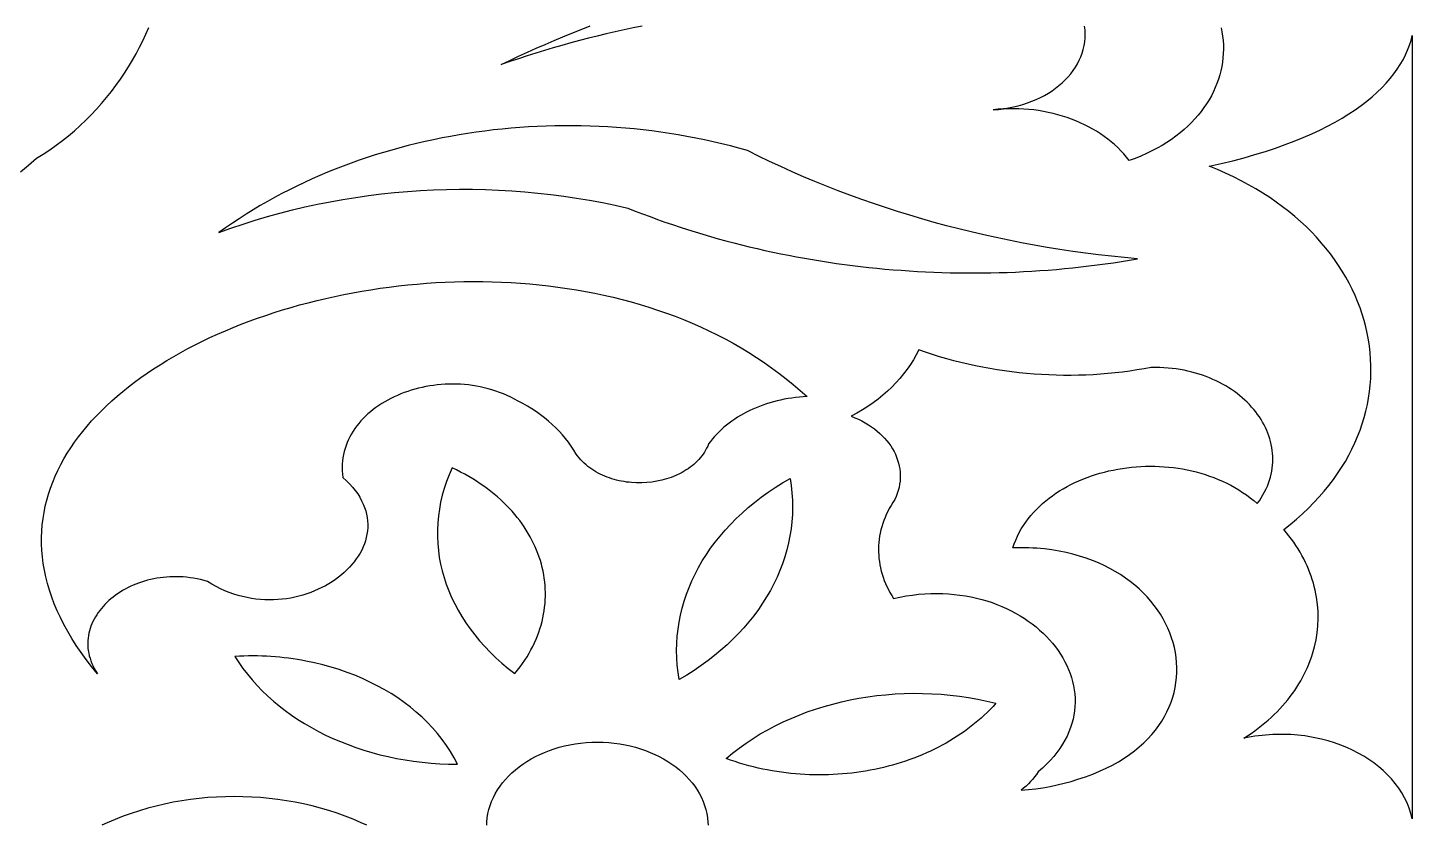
# Model space of a CAD drawing. Extents: x -1145 to -490, y -328 to 327.
# Drawn here: x -1092.2 to -1020, y -0.6 to 41 of the extents above; entities that cross this region are included whole.
import ezdxf

# ---------------------------------------------------------------- set-up
doc = ezdxf.new("R2010")
doc.units = 0
doc.layers.add('LAYER_1', color=18, linetype='CONTINUOUS')

msp = doc.modelspace()

# ---------------------------------------------------------------- linework, layer by layer
at = {"layer": 'LAYER_1'}
for points in [[(-1092.524, 33.494), (-1092.115, 33.851), (-1091.697, 34.205), (-1091.348, 34.421), (-1091.007, 34.647), (-1090.674, 34.883), (-1090.348, 35.128), (-1090.031, 35.382), (-1089.722, 35.645), (-1089.421, 35.915), (-1089.128, 36.194), (-1088.844, 36.479), (-1088.569, 36.772), (-1088.302, 37.071), (-1088.045, 37.376), (-1087.797, 37.687), (-1087.558, 38.003), (-1087.328, 38.324), (-1087.108, 38.65), (-1086.898, 38.98), (-1086.698, 39.314), (-1086.507, 39.651), (-1086.327, 39.99), (-1086.157, 40.333), (-1085.998, 40.677), (-1085.849, 41.024)], [(-1060.137, 41.096), (-1060.607, 41), (-1061.075, 40.9), (-1061.542, 40.796), (-1062.007, 40.688), (-1062.471, 40.576), (-1062.934, 40.461), (-1063.396, 40.341), (-1063.856, 40.218), (-1064.315, 40.091), (-1064.772, 39.96), (-1065.228, 39.825), (-1065.682, 39.686), (-1066.135, 39.544), (-1066.586, 39.398), (-1067.035, 39.247), (-1067.482, 39.093), (-1067.029, 39.309), (-1066.573, 39.522), (-1066.115, 39.732), (-1065.655, 39.938), (-1065.192, 40.141), (-1064.728, 40.341), (-1064.261, 40.537), (-1063.792, 40.73), (-1063.321, 40.919), (-1062.848, 41.105)], [(-1029.959, 41.014), (-1029.916, 40.791), (-1029.883, 40.567), (-1029.859, 40.343), (-1029.846, 40.118), (-1029.843, 39.892), (-1029.85, 39.667), (-1029.867, 39.442), (-1029.894, 39.218), (-1029.931, 38.994), (-1029.978, 38.771), (-1030.035, 38.549), (-1030.102, 38.329), (-1030.179, 38.111), (-1030.266, 37.894), (-1030.364, 37.68), (-1030.471, 37.468), (-1030.589, 37.258), (-1030.716, 37.052), (-1030.854, 36.848), (-1031.002, 36.648), (-1031.16, 36.451), (-1031.328, 36.258), (-1031.506, 36.069), (-1031.695, 35.885), (-1031.893, 35.704), (-1032.102, 35.529), (-1032.321, 35.359), (-1032.55, 35.193), (-1032.79, 35.033), (-1033.039, 34.879), (-1033.299, 34.731), (-1033.569, 34.589), (-1033.85, 34.453), (-1034.14, 34.324), (-1034.441, 34.201), (-1034.752, 34.086), (-1034.889, 34.263), (-1035.034, 34.434), (-1035.187, 34.601), (-1035.347, 34.762), (-1035.514, 34.918), (-1035.689, 35.068), (-1035.87, 35.212), (-1036.057, 35.351), (-1036.251, 35.484), (-1036.45, 35.612), (-1036.655, 35.733), (-1036.866, 35.848), (-1037.082, 35.957), (-1037.303, 36.06), (-1037.528, 36.157), (-1037.758, 36.247), (-1037.993, 36.33), (-1038.231, 36.407), (-1038.473, 36.477), (-1038.718, 36.541), (-1038.967, 36.597), (-1039.218, 36.647), (-1039.472, 36.689), (-1039.729, 36.725), (-1039.988, 36.753), (-1040.249, 36.773), (-1040.512, 36.787), (-1040.776, 36.792), (-1041.041, 36.79), (-1041.307, 36.781), (-1041.574, 36.763), (-1041.842, 36.738), (-1041.57, 36.758), (-1041.303, 36.789), (-1041.042, 36.83), (-1040.785, 36.881), (-1040.534, 36.941), (-1040.29, 37.011), (-1040.052, 37.089), (-1039.82, 37.176), (-1039.595, 37.271), (-1039.378, 37.374), (-1039.168, 37.485), (-1038.966, 37.604), (-1038.772, 37.729), (-1038.587, 37.862), (-1038.411, 38.001), (-1038.244, 38.146), (-1038.086, 38.297), (-1037.938, 38.454), (-1037.801, 38.617), (-1037.674, 38.785), (-1037.557, 38.957), (-1037.451, 39.134), (-1037.357, 39.316), (-1037.275, 39.501), (-1037.204, 39.69), (-1037.146, 39.883), (-1037.101, 40.079), (-1037.068, 40.277), (-1037.049, 40.478), (-1037.043, 40.682), (-1037.051, 40.887), (-1037.074, 41.094)], [(-1068.237, -0.555), (-1068.231, -0.391), (-1068.209, -0.168), (-1068.173, 0.052), (-1068.122, 0.268), (-1068.057, 0.481), (-1067.98, 0.689), (-1067.889, 0.894), (-1067.786, 1.093), (-1067.67, 1.288), (-1067.542, 1.477), (-1067.404, 1.661), (-1067.253, 1.84), (-1067.092, 2.012), (-1066.921, 2.178), (-1066.74, 2.337), (-1066.549, 2.49), (-1066.348, 2.636), (-1066.139, 2.774), (-1065.921, 2.904), (-1065.694, 3.027), (-1065.46, 3.141), (-1065.219, 3.247), (-1064.97, 3.344), (-1064.714, 3.432), (-1064.452, 3.511), (-1064.184, 3.58), (-1063.91, 3.639), (-1063.631, 3.688), (-1063.346, 3.727), (-1063.057, 3.755), (-1062.764, 3.772), (-1062.467, 3.777), (-1062.17, 3.772), (-1061.877, 3.755), (-1061.588, 3.727), (-1061.304, 3.688), (-1061.025, 3.639), (-1060.751, 3.58), (-1060.483, 3.511), (-1060.221, 3.432), (-1059.965, 3.344), (-1059.716, 3.247), (-1059.474, 3.141), (-1059.24, 3.027), (-1059.014, 2.904), (-1058.796, 2.774), (-1058.586, 2.636), (-1058.386, 2.49), (-1058.195, 2.337), (-1058.013, 2.178), (-1057.842, 2.012), (-1057.681, 1.84), (-1057.531, 1.661), (-1057.392, 1.477), (-1057.265, 1.288), (-1057.149, 1.093), (-1057.046, 0.894), (-1056.955, 0.689), (-1056.877, 0.481), (-1056.813, 0.268), (-1056.762, 0.052), (-1056.725, -0.168), (-1056.703, -0.391), (-1056.698, -0.555)], [(-1074.484, -0.555), (-1074.781, -0.418), (-1075.193, -0.242), (-1075.611, -0.079), (-1076.034, 0.072), (-1076.463, 0.212), (-1076.896, 0.339), (-1077.334, 0.454), (-1077.776, 0.556), (-1078.221, 0.647), (-1078.669, 0.726), (-1079.12, 0.792), (-1079.573, 0.846), (-1080.028, 0.888), (-1080.484, 0.918), (-1080.941, 0.936), (-1081.398, 0.942), (-1081.855, 0.936), (-1082.312, 0.917), (-1082.768, 0.887), (-1083.222, 0.844), (-1083.675, 0.789), (-1084.126, 0.722), (-1084.574, 0.643), (-1085.019, 0.551), (-1085.46, 0.448), (-1085.898, 0.332), (-1086.331, 0.205), (-1086.76, 0.065), (-1087.183, -0.087), (-1087.6, -0.251), (-1088.012, -0.427), (-1088.288, -0.555)]]:
    msp.add_lwpolyline(points, dxfattribs=at)
for points in [[(-1030.578, 33.791), (-1029.952, 33.934), (-1029.346, 34.083), (-1028.762, 34.238), (-1028.199, 34.399), (-1027.655, 34.566), (-1027.132, 34.739), (-1026.63, 34.917), (-1026.147, 35.1), (-1025.683, 35.289), (-1025.24, 35.482), (-1024.815, 35.68), (-1024.41, 35.883), (-1024.023, 36.09), (-1023.655, 36.301), (-1023.306, 36.516), (-1022.975, 36.735), (-1022.661, 36.957), (-1022.366, 37.184), (-1022.089, 37.413), (-1021.829, 37.645), (-1021.586, 37.88), (-1021.36, 38.118), (-1021.151, 38.359), (-1020.959, 38.602), (-1020.783, 38.847), (-1020.624, 39.094), (-1020.481, 39.343), (-1020.353, 39.593), (-1020.241, 39.845), (-1020.145, 40.098), (-1020.064, 40.352), (-1019.998, 40.607), (-1019.998, -0.219), (-1020.071, 0.067), (-1020.162, 0.346), (-1020.273, 0.618), (-1020.401, 0.882), (-1020.546, 1.139), (-1020.708, 1.388), (-1020.886, 1.628), (-1021.08, 1.86), (-1021.288, 2.082), (-1021.511, 2.296), (-1021.747, 2.499), (-1021.996, 2.693), (-1022.257, 2.876), (-1022.531, 3.049), (-1022.815, 3.211), (-1023.111, 3.362), (-1023.416, 3.501), (-1023.73, 3.628), (-1024.054, 3.743), (-1024.385, 3.845), (-1024.725, 3.934), (-1024.897, 3.974), (-1025.071, 4.011), (-1025.246, 4.044), (-1025.423, 4.074), (-1025.602, 4.1), (-1025.782, 4.123), (-1025.963, 4.142), (-1026.145, 4.157), (-1026.329, 4.169), (-1026.514, 4.178), (-1026.699, 4.182), (-1026.886, 4.183), (-1027.073, 4.18), (-1027.261, 4.174), (-1027.45, 4.163), (-1027.64, 4.149), (-1027.829, 4.13), (-1028.02, 4.108), (-1028.211, 4.082), (-1028.402, 4.051), (-1028.593, 4.017), (-1028.785, 3.978), (-1028.588, 4.104), (-1028.397, 4.234), (-1028.21, 4.366), (-1028.028, 4.501), (-1027.851, 4.638), (-1027.68, 4.779), (-1027.513, 4.922), (-1027.351, 5.067), (-1027.195, 5.215), (-1027.043, 5.365), (-1026.897, 5.518), (-1026.756, 5.672), (-1026.619, 5.829), (-1026.488, 5.988), (-1026.362, 6.149), (-1026.242, 6.312), (-1026.126, 6.476), (-1026.015, 6.643), (-1025.91, 6.811), (-1025.81, 6.98), (-1025.715, 7.151), (-1025.625, 7.324), (-1025.541, 7.498), (-1025.461, 7.673), (-1025.387, 7.849), (-1025.318, 8.027), (-1025.255, 8.206), (-1025.197, 8.385), (-1025.096, 8.747), (-1025.016, 9.112), (-1024.958, 9.479), (-1024.921, 9.848), (-1024.906, 10.218), (-1024.912, 10.589), (-1024.94, 10.96), (-1024.989, 11.33), (-1025.022, 11.514), (-1025.061, 11.699), (-1025.105, 11.882), (-1025.154, 12.066), (-1025.209, 12.248), (-1025.269, 12.43), (-1025.335, 12.611), (-1025.407, 12.791), (-1025.484, 12.97), (-1025.566, 13.149), (-1025.654, 13.326), (-1025.748, 13.502), (-1025.847, 13.677), (-1025.952, 13.85), (-1026.063, 14.022), (-1026.179, 14.193), (-1026.301, 14.362), (-1026.428, 14.529), (-1026.561, 14.695), (-1026.7, 14.859), (-1026.357, 15.129), (-1026.028, 15.404), (-1025.713, 15.684), (-1025.411, 15.97), (-1025.123, 16.26), (-1024.849, 16.555), (-1024.589, 16.854), (-1024.342, 17.157), (-1024.108, 17.464), (-1023.888, 17.775), (-1023.682, 18.089), (-1023.488, 18.407), (-1023.308, 18.727), (-1023.142, 19.051), (-1022.988, 19.376), (-1022.848, 19.705), (-1022.72, 20.035), (-1022.606, 20.367), (-1022.505, 20.701), (-1022.416, 21.036), (-1022.341, 21.373), (-1022.278, 21.71), (-1022.228, 22.048), (-1022.191, 22.387), (-1022.167, 22.726), (-1022.155, 23.065), (-1022.156, 23.404), (-1022.169, 23.743), (-1022.195, 24.081), (-1022.234, 24.418), (-1022.284, 24.754), (-1022.347, 25.089), (-1022.423, 25.422), (-1022.51, 25.754), (-1022.61, 26.084), (-1022.722, 26.411), (-1022.846, 26.736), (-1022.982, 27.059), (-1023.13, 27.379), (-1023.29, 27.695), (-1023.462, 28.009), (-1023.645, 28.318), (-1023.841, 28.625), (-1024.048, 28.927), (-1024.267, 29.225), (-1024.497, 29.518), (-1024.739, 29.807), (-1024.993, 30.091), (-1025.258, 30.37), (-1025.534, 30.644), (-1025.822, 30.912), (-1026.122, 31.174), (-1026.432, 31.431), (-1026.754, 31.681), (-1027.087, 31.924), (-1027.431, 32.162), (-1027.786, 32.392), (-1028.152, 32.615), (-1028.529, 32.831), (-1028.917, 33.039), (-1029.316, 33.239), (-1029.726, 33.431), (-1030.147, 33.616)], [(-1082.188, 30.331), (-1081.563, 30.558), (-1080.934, 30.773), (-1080.299, 30.976), (-1079.658, 31.167), (-1079.014, 31.346), (-1078.365, 31.513), (-1077.711, 31.669), (-1077.054, 31.812), (-1076.394, 31.943), (-1075.73, 32.063), (-1075.063, 32.17), (-1074.393, 32.265), (-1073.721, 32.348), (-1073.047, 32.419), (-1072.371, 32.478), (-1071.694, 32.525), (-1071.015, 32.559), (-1070.336, 32.582), (-1069.655, 32.592), (-1068.974, 32.59), (-1068.294, 32.576), (-1067.613, 32.549), (-1066.933, 32.511), (-1066.253, 32.46), (-1065.575, 32.397), (-1064.898, 32.321), (-1064.222, 32.233), (-1063.548, 32.133), (-1062.877, 32.021), (-1062.208, 31.896), (-1061.542, 31.759), (-1060.879, 31.609), (-1060.495, 31.458), (-1060.11, 31.31), (-1059.723, 31.165), (-1059.335, 31.024), (-1058.944, 30.886), (-1058.552, 30.752), (-1058.159, 30.621), (-1057.763, 30.494), (-1057.367, 30.37), (-1056.968, 30.249), (-1056.569, 30.132), (-1056.168, 30.018), (-1055.765, 29.908), (-1055.361, 29.802), (-1054.956, 29.698), (-1054.55, 29.599), (-1054.142, 29.502), (-1053.733, 29.41), (-1053.323, 29.32), (-1052.912, 29.234), (-1052.5, 29.152), (-1052.086, 29.073), (-1051.672, 28.998), (-1051.257, 28.926), (-1050.841, 28.858), (-1050.424, 28.793), (-1050.006, 28.731), (-1049.587, 28.674), (-1049.168, 28.619), (-1048.748, 28.569), (-1048.327, 28.521), (-1047.906, 28.478), (-1047.484, 28.437), (-1047.061, 28.401), (-1046.638, 28.368), (-1046.214, 28.338), (-1045.79, 28.312), (-1045.366, 28.29), (-1044.941, 28.271), (-1044.515, 28.256), (-1044.09, 28.244), (-1043.664, 28.236), (-1043.238, 28.231), (-1042.812, 28.23), (-1042.386, 28.233), (-1041.959, 28.239), (-1041.533, 28.249), (-1041.106, 28.262), (-1040.68, 28.279), (-1040.254, 28.299), (-1039.827, 28.324), (-1039.401, 28.351), (-1038.975, 28.383), (-1038.549, 28.418), (-1038.124, 28.456), (-1037.698, 28.499), (-1037.274, 28.544), (-1036.849, 28.594), (-1036.425, 28.647), (-1036.001, 28.704), (-1035.578, 28.764), (-1035.155, 28.828), (-1034.733, 28.896), (-1034.312, 28.968), (-1034.992, 29.03), (-1035.671, 29.101), (-1036.347, 29.179), (-1037.022, 29.264), (-1037.694, 29.357), (-1038.364, 29.458), (-1039.032, 29.566), (-1039.697, 29.681), (-1040.36, 29.804), (-1041.02, 29.934), (-1041.677, 30.072), (-1042.331, 30.217), (-1042.982, 30.369), (-1043.63, 30.528), (-1044.275, 30.695), (-1044.917, 30.869), (-1045.555, 31.05), (-1046.19, 31.238), (-1046.821, 31.433), (-1047.448, 31.635), (-1048.071, 31.845), (-1048.691, 32.061), (-1049.306, 32.285), (-1049.917, 32.515), (-1050.524, 32.752), (-1051.127, 32.997), (-1051.725, 33.248), (-1052.318, 33.506), (-1052.907, 33.771), (-1053.491, 34.042), (-1054.07, 34.321), (-1054.644, 34.606), (-1055.09, 34.731), (-1055.538, 34.849), (-1055.987, 34.962), (-1056.438, 35.068), (-1056.89, 35.167), (-1057.343, 35.26), (-1057.798, 35.347), (-1058.253, 35.428), (-1058.71, 35.502), (-1059.167, 35.57), (-1059.625, 35.631), (-1060.084, 35.687), (-1060.543, 35.736), (-1061.003, 35.778), (-1061.463, 35.815), (-1061.923, 35.845), (-1062.383, 35.87), (-1062.843, 35.888), (-1063.304, 35.9), (-1063.764, 35.905), (-1064.223, 35.905), (-1064.682, 35.898), (-1065.141, 35.886), (-1065.599, 35.867), (-1066.056, 35.842), (-1066.513, 35.812), (-1066.968, 35.775), (-1067.423, 35.732), (-1067.876, 35.683), (-1068.328, 35.629), (-1068.779, 35.568), (-1069.228, 35.501), (-1069.675, 35.429), (-1070.121, 35.35), (-1070.565, 35.266), (-1071.008, 35.176), (-1071.448, 35.08), (-1071.886, 34.978), (-1072.322, 34.87), (-1072.755, 34.757), (-1073.186, 34.637), (-1073.615, 34.512), (-1074.041, 34.381), (-1074.464, 34.245), (-1074.884, 34.102), (-1075.301, 33.954), (-1075.716, 33.8), (-1076.127, 33.641), (-1076.535, 33.476), (-1076.939, 33.305), (-1077.34, 33.129), (-1077.737, 32.947), (-1078.131, 32.759), (-1078.521, 32.566), (-1078.907, 32.367), (-1079.289, 32.163), (-1079.667, 31.953), (-1080.04, 31.738), (-1080.41, 31.517), (-1080.775, 31.291), (-1081.135, 31.059), (-1081.491, 30.822), (-1081.841, 30.579)], [(-1088.524, 7.343), (-1088.825, 7.714), (-1089.109, 8.084), (-1089.375, 8.453), (-1089.624, 8.819), (-1089.856, 9.185), (-1090.071, 9.549), (-1090.27, 9.911), (-1090.453, 10.271), (-1090.619, 10.63), (-1090.769, 10.987), (-1090.903, 11.342), (-1091.022, 11.695), (-1091.126, 12.046), (-1091.214, 12.395), (-1091.288, 12.742), (-1091.346, 13.086), (-1091.39, 13.429), (-1091.42, 13.768), (-1091.435, 14.106), (-1091.436, 14.441), (-1091.424, 14.773), (-1091.398, 15.103), (-1091.358, 15.43), (-1091.305, 15.754), (-1091.24, 16.076), (-1091.161, 16.394), (-1091.07, 16.71), (-1090.966, 17.023), (-1090.85, 17.332), (-1090.722, 17.639), (-1090.582, 17.942), (-1090.431, 18.242), (-1090.268, 18.539), (-1090.094, 18.832), (-1089.909, 19.121), (-1089.713, 19.408), (-1089.506, 19.69), (-1089.289, 19.969), (-1089.061, 20.244), (-1088.823, 20.516), (-1088.576, 20.783), (-1088.319, 21.047), (-1088.052, 21.306), (-1087.776, 21.562), (-1087.491, 21.813), (-1087.197, 22.06), (-1086.895, 22.303), (-1086.584, 22.542), (-1086.264, 22.776), (-1085.937, 23.005), (-1085.601, 23.231), (-1085.258, 23.451), (-1084.907, 23.667), (-1084.549, 23.878), (-1084.184, 24.085), (-1083.812, 24.286), (-1083.433, 24.483), (-1083.048, 24.675), (-1082.656, 24.861), (-1082.258, 25.043), (-1081.854, 25.219), (-1081.445, 25.39), (-1081.03, 25.556), (-1080.609, 25.716), (-1080.184, 25.871), (-1079.753, 26.02), (-1079.318, 26.164), (-1078.878, 26.302), (-1078.433, 26.435), (-1077.985, 26.562), (-1077.532, 26.682), (-1077.076, 26.797), (-1076.616, 26.906), (-1076.153, 27.009), (-1075.686, 27.106), (-1075.217, 27.197), (-1074.744, 27.281), (-1074.27, 27.359), (-1073.792, 27.431), (-1073.313, 27.497), (-1072.831, 27.555), (-1072.348, 27.608), (-1071.863, 27.653), (-1071.376, 27.692), (-1070.889, 27.725), (-1070.4, 27.75), (-1069.91, 27.768), (-1069.42, 27.78), (-1068.93, 27.785), (-1068.439, 27.782), (-1067.948, 27.772), (-1067.457, 27.755), (-1066.966, 27.731), (-1066.477, 27.7), (-1065.987, 27.661), (-1065.499, 27.614), (-1065.012, 27.56), (-1064.526, 27.499), (-1064.042, 27.429), (-1063.559, 27.352), (-1063.079, 27.267), (-1062.6, 27.175), (-1062.124, 27.074), (-1061.65, 26.965), (-1061.179, 26.849), (-1060.711, 26.724), (-1060.246, 26.591), (-1059.784, 26.449), (-1059.326, 26.3), (-1058.871, 26.141), (-1058.42, 25.975), (-1057.974, 25.8), (-1057.531, 25.616), (-1057.093, 25.424), (-1056.66, 25.223), (-1056.231, 25.013), (-1055.808, 24.794), (-1055.39, 24.567), (-1054.977, 24.33), (-1054.57, 24.084), (-1054.169, 23.829), (-1053.774, 23.565), (-1053.385, 23.292), (-1053.003, 23.01), (-1052.627, 22.718), (-1052.258, 22.416), (-1051.896, 22.105), (-1051.541, 21.785), (-1051.742, 21.774), (-1051.942, 21.758), (-1052.141, 21.737), (-1052.337, 21.712), (-1052.533, 21.682), (-1052.726, 21.647), (-1052.917, 21.607), (-1053.106, 21.564), (-1053.293, 21.515), (-1053.477, 21.463), (-1053.659, 21.406), (-1053.838, 21.345), (-1054.014, 21.279), (-1054.188, 21.21), (-1054.358, 21.136), (-1054.526, 21.059), (-1054.69, 20.977), (-1054.851, 20.892), (-1055.008, 20.802), (-1055.161, 20.709), (-1055.311, 20.613), (-1055.457, 20.512), (-1055.599, 20.408), (-1055.736, 20.301), (-1055.87, 20.19), (-1055.998, 20.075), (-1056.123, 19.957), (-1056.243, 19.836), (-1056.358, 19.712), (-1056.468, 19.585), (-1056.573, 19.454), (-1056.673, 19.321), (-1056.72, 19.208), (-1056.773, 19.099), (-1056.83, 18.992), (-1056.892, 18.889), (-1056.959, 18.789), (-1057.029, 18.692), (-1057.104, 18.598), (-1057.182, 18.508), (-1057.265, 18.42), (-1057.351, 18.336), (-1057.44, 18.255), (-1057.533, 18.177), (-1057.63, 18.102), (-1057.729, 18.03), (-1057.832, 17.962), (-1057.937, 17.897), (-1058.045, 17.835), (-1058.155, 17.777), (-1058.383, 17.669), (-1058.62, 17.575), (-1058.864, 17.495), (-1059.114, 17.427), (-1059.37, 17.373), (-1059.629, 17.333), (-1059.892, 17.306), (-1060.156, 17.293), (-1060.421, 17.293), (-1060.686, 17.308), (-1060.817, 17.32), (-1060.949, 17.336), (-1061.079, 17.355), (-1061.209, 17.378), (-1061.338, 17.405), (-1061.465, 17.435), (-1061.592, 17.468), (-1061.717, 17.506), (-1061.84, 17.546), (-1061.962, 17.591), (-1062.082, 17.638), (-1062.2, 17.69), (-1062.316, 17.745), (-1062.43, 17.804), (-1062.542, 17.866), (-1062.651, 17.932), (-1062.757, 18.002), (-1062.86, 18.075), (-1062.961, 18.152), (-1063.059, 18.233), (-1063.153, 18.317), (-1063.244, 18.406), (-1063.331, 18.497), (-1063.415, 18.593), (-1063.495, 18.692), (-1063.572, 18.795), (-1063.696, 19.004), (-1063.83, 19.208), (-1063.974, 19.408), (-1064.126, 19.604), (-1064.287, 19.795), (-1064.457, 19.981), (-1064.636, 20.163), (-1064.823, 20.34), (-1065.017, 20.511), (-1065.22, 20.677), (-1065.431, 20.838), (-1065.649, 20.993), (-1065.875, 21.142), (-1066.108, 21.286), (-1066.347, 21.423), (-1066.594, 21.553), (-1066.784, 21.658), (-1066.976, 21.755), (-1067.17, 21.846), (-1067.366, 21.93), (-1067.563, 22.007), (-1067.762, 22.078), (-1067.963, 22.142), (-1068.164, 22.2), (-1068.367, 22.251), (-1068.57, 22.296), (-1068.775, 22.335), (-1068.979, 22.367), (-1069.184, 22.394), (-1069.389, 22.414), (-1069.594, 22.429), (-1069.798, 22.438), (-1070.002, 22.441), (-1070.205, 22.439), (-1070.408, 22.43), (-1070.61, 22.417), (-1070.81, 22.398), (-1071.009, 22.373), (-1071.206, 22.344), (-1071.402, 22.309), (-1071.596, 22.269), (-1071.788, 22.224), (-1071.977, 22.174), (-1072.164, 22.119), (-1072.348, 22.06), (-1072.53, 21.995), (-1072.708, 21.926), (-1072.884, 21.853), (-1073.056, 21.775), (-1073.224, 21.693), (-1073.389, 21.606), (-1073.549, 21.515), (-1073.706, 21.42), (-1073.858, 21.321), (-1074.006, 21.218), (-1074.15, 21.111), (-1074.288, 21), (-1074.422, 20.885), (-1074.55, 20.767), (-1074.673, 20.645), (-1074.79, 20.519), (-1074.902, 20.39), (-1075.008, 20.258), (-1075.107, 20.122), (-1075.201, 19.984), (-1075.288, 19.842), (-1075.368, 19.697), (-1075.441, 19.549), (-1075.508, 19.398), (-1075.567, 19.244), (-1075.619, 19.088), (-1075.664, 18.929), (-1075.7, 18.767), (-1075.729, 18.603), (-1075.75, 18.437), (-1075.762, 18.268), (-1075.766, 18.097), (-1075.762, 17.923), (-1075.748, 17.748), (-1075.726, 17.571), (-1075.543, 17.402), (-1075.375, 17.232), (-1075.222, 17.06), (-1075.084, 16.887), (-1074.959, 16.713), (-1074.849, 16.538), (-1074.752, 16.362), (-1074.669, 16.186), (-1074.599, 16.009), (-1074.541, 15.833), (-1074.496, 15.656), (-1074.464, 15.481), (-1074.443, 15.305), (-1074.434, 15.131), (-1074.437, 14.957), (-1074.45, 14.785), (-1074.475, 14.614), (-1074.51, 14.445), (-1074.556, 14.278), (-1074.611, 14.113), (-1074.676, 13.95), (-1074.751, 13.79), (-1074.835, 13.632), (-1074.928, 13.478), (-1075.03, 13.326), (-1075.139, 13.178), (-1075.258, 13.034), (-1075.383, 12.893), (-1075.517, 12.757), (-1075.657, 12.624), (-1075.805, 12.496), (-1075.96, 12.373), (-1076.12, 12.254), (-1076.287, 12.141), (-1076.46, 12.033), (-1076.639, 11.93), (-1076.822, 11.834), (-1077.011, 11.743), (-1077.205, 11.658), (-1077.403, 11.579), (-1077.605, 11.507), (-1077.812, 11.442), (-1078.021, 11.384), (-1078.235, 11.333), (-1078.451, 11.29), (-1078.67, 11.254), (-1078.892, 11.226), (-1079.116, 11.206), (-1079.342, 11.194), (-1079.57, 11.191), (-1079.799, 11.196), (-1080.03, 11.211), (-1080.261, 11.234), (-1080.493, 11.267), (-1080.725, 11.31), (-1080.957, 11.362), (-1081.189, 11.424), (-1081.421, 11.496), (-1081.652, 11.579), (-1081.881, 11.672), (-1082.11, 11.776), (-1082.336, 11.892), (-1082.561, 12.018), (-1082.784, 12.156), (-1082.967, 12.207), (-1083.149, 12.251), (-1083.331, 12.29), (-1083.512, 12.322), (-1083.693, 12.349), (-1083.872, 12.37), (-1084.051, 12.386), (-1084.228, 12.395), (-1084.404, 12.4), (-1084.579, 12.399), (-1084.752, 12.393), (-1084.924, 12.382), (-1085.093, 12.366), (-1085.261, 12.345), (-1085.427, 12.319), (-1085.591, 12.289), (-1085.753, 12.253), (-1085.912, 12.214), (-1086.068, 12.17), (-1086.222, 12.122), (-1086.374, 12.069), (-1086.522, 12.013), (-1086.667, 11.953), (-1086.81, 11.888), (-1086.949, 11.82), (-1087.084, 11.749), (-1087.217, 11.674), (-1087.345, 11.595), (-1087.47, 11.513), (-1087.591, 11.428), (-1087.708, 11.339), (-1087.821, 11.248), (-1087.929, 11.154), (-1088.034, 11.056), (-1088.133, 10.957), (-1088.229, 10.854), (-1088.319, 10.749), (-1088.405, 10.642), (-1088.485, 10.532), (-1088.561, 10.42), (-1088.631, 10.306), (-1088.696, 10.19), (-1088.756, 10.072), (-1088.81, 9.953), (-1088.858, 9.831), (-1088.9, 9.708), (-1088.937, 9.584), (-1088.967, 9.458), (-1088.991, 9.331), (-1089.009, 9.203), (-1089.02, 9.074), (-1089.025, 8.943), (-1089.023, 8.812), (-1089.014, 8.68), (-1088.999, 8.548), (-1088.976, 8.415), (-1088.946, 8.281), (-1088.909, 8.148), (-1088.864, 8.014), (-1088.811, 7.879), (-1088.751, 7.745), (-1088.684, 7.611), (-1088.608, 7.477)], [(-1049.246, 20.766), (-1049.051, 20.689), (-1048.864, 20.605), (-1048.683, 20.516), (-1048.509, 20.421), (-1048.342, 20.321), (-1048.182, 20.216), (-1048.03, 20.105), (-1047.885, 19.99), (-1047.747, 19.871), (-1047.618, 19.747), (-1047.496, 19.619), (-1047.382, 19.487), (-1047.277, 19.352), (-1047.179, 19.213), (-1047.09, 19.072), (-1047.009, 18.927), (-1046.937, 18.78), (-1046.874, 18.63), (-1046.819, 18.479), (-1046.774, 18.325), (-1046.737, 18.17), (-1046.71, 18.014), (-1046.692, 17.856), (-1046.684, 17.697), (-1046.685, 17.538), (-1046.695, 17.378), (-1046.716, 17.218), (-1046.746, 17.057), (-1046.787, 16.897), (-1046.838, 16.738), (-1046.899, 16.579), (-1046.97, 16.421), (-1047.071, 16.269), (-1047.165, 16.116), (-1047.253, 15.961), (-1047.334, 15.804), (-1047.409, 15.646), (-1047.478, 15.487), (-1047.54, 15.326), (-1047.596, 15.165), (-1047.646, 15.003), (-1047.689, 14.84), (-1047.726, 14.676), (-1047.757, 14.511), (-1047.781, 14.347), (-1047.799, 14.181), (-1047.811, 14.016), (-1047.816, 13.85), (-1047.814, 13.684), (-1047.807, 13.519), (-1047.793, 13.353), (-1047.773, 13.188), (-1047.746, 13.023), (-1047.713, 12.859), (-1047.673, 12.695), (-1047.627, 12.532), (-1047.575, 12.37), (-1047.517, 12.209), (-1047.452, 12.049), (-1047.38, 11.89), (-1047.302, 11.732), (-1047.218, 11.576), (-1047.128, 11.421), (-1047.031, 11.268), (-1046.7, 11.339), (-1046.372, 11.399), (-1046.047, 11.447), (-1045.724, 11.484), (-1045.405, 11.509), (-1045.09, 11.525), (-1044.778, 11.529), (-1044.469, 11.523), (-1044.165, 11.508), (-1043.865, 11.482), (-1043.57, 11.447), (-1043.279, 11.403), (-1042.993, 11.349), (-1042.712, 11.287), (-1042.436, 11.216), (-1042.166, 11.137), (-1041.901, 11.05), (-1041.642, 10.955), (-1041.389, 10.852), (-1041.143, 10.742), (-1040.903, 10.624), (-1040.669, 10.5), (-1040.442, 10.369), (-1040.223, 10.232), (-1040.01, 10.089), (-1039.805, 9.939), (-1039.608, 9.784), (-1039.418, 9.623), (-1039.237, 9.458), (-1039.063, 9.287), (-1038.899, 9.111), (-1038.742, 8.931), (-1038.595, 8.747), (-1038.457, 8.558), (-1038.327, 8.366), (-1038.208, 8.171), (-1038.098, 7.972), (-1037.997, 7.77), (-1037.907, 7.565), (-1037.827, 7.357), (-1037.758, 7.147), (-1037.699, 6.935), (-1037.651, 6.722), (-1037.614, 6.506), (-1037.588, 6.289), (-1037.573, 6.072), (-1037.571, 5.853), (-1037.58, 5.633), (-1037.601, 5.413), (-1037.634, 5.193), (-1037.68, 4.973), (-1037.738, 4.753), (-1037.809, 4.534), (-1037.894, 4.316), (-1037.991, 4.098), (-1038.102, 3.882), (-1038.227, 3.667), (-1038.365, 3.454), (-1038.517, 3.243), (-1038.684, 3.034), (-1038.865, 2.828), (-1039.061, 2.624), (-1039.271, 2.424), (-1039.497, 2.226), (-1039.584, 2.095), (-1039.679, 1.967), (-1039.78, 1.842), (-1039.889, 1.721), (-1040.004, 1.604), (-1040.125, 1.49), (-1040.253, 1.38), (-1040.386, 1.275), (-1040.005, 1.306), (-1039.625, 1.348), (-1039.249, 1.403), (-1038.875, 1.469), (-1038.506, 1.547), (-1038.14, 1.636), (-1037.78, 1.736), (-1037.424, 1.847), (-1037.031, 1.976), (-1036.655, 2.114), (-1036.296, 2.262), (-1035.952, 2.419), (-1035.624, 2.585), (-1035.313, 2.759), (-1035.017, 2.941), (-1034.737, 3.131), (-1034.473, 3.328), (-1034.225, 3.532), (-1033.991, 3.743), (-1033.773, 3.96), (-1033.571, 4.182), (-1033.383, 4.409), (-1033.211, 4.642), (-1033.053, 4.879), (-1032.91, 5.12), (-1032.782, 5.365), (-1032.668, 5.613), (-1032.568, 5.864), (-1032.483, 6.118), (-1032.413, 6.374), (-1032.356, 6.631), (-1032.313, 6.89), (-1032.285, 7.15), (-1032.27, 7.411), (-1032.268, 7.672), (-1032.281, 7.932), (-1032.306, 8.193), (-1032.345, 8.452), (-1032.398, 8.709), (-1032.463, 8.966), (-1032.541, 9.219), (-1032.633, 9.471), (-1032.737, 9.719), (-1032.854, 9.965), (-1032.983, 10.206), (-1033.125, 10.444), (-1033.279, 10.677), (-1033.445, 10.905), (-1033.624, 11.128), (-1033.814, 11.345), (-1034.017, 11.556), (-1034.231, 11.761), (-1034.457, 11.959), (-1034.694, 12.15), (-1034.943, 12.333), (-1035.204, 12.508), (-1035.475, 12.675), (-1035.758, 12.833), (-1036.052, 12.982), (-1036.356, 13.121), (-1036.672, 13.25), (-1036.998, 13.37), (-1037.335, 13.478), (-1037.682, 13.575), (-1038.04, 13.661), (-1038.407, 13.735), (-1038.785, 13.796), (-1039.173, 13.845), (-1039.371, 13.865), (-1039.571, 13.881), (-1039.774, 13.894), (-1039.979, 13.904), (-1040.187, 13.91), (-1040.397, 13.912), (-1040.609, 13.911), (-1040.824, 13.906), (-1040.75, 14.112), (-1040.668, 14.313), (-1040.578, 14.51), (-1040.48, 14.701), (-1040.374, 14.888), (-1040.26, 15.07), (-1040.139, 15.248), (-1040.011, 15.42), (-1039.876, 15.588), (-1039.734, 15.75), (-1039.586, 15.908), (-1039.431, 16.06), (-1039.27, 16.208), (-1039.104, 16.35), (-1038.931, 16.488), (-1038.753, 16.62), (-1038.57, 16.747), (-1038.382, 16.869), (-1038.19, 16.985), (-1037.992, 17.096), (-1037.79, 17.202), (-1037.585, 17.303), (-1037.375, 17.398), (-1037.161, 17.488), (-1036.944, 17.572), (-1036.724, 17.651), (-1036.501, 17.724), (-1036.275, 17.791), (-1036.046, 17.853), (-1035.815, 17.91), (-1035.581, 17.96), (-1035.346, 18.005), (-1035.109, 18.044), (-1034.87, 18.078), (-1034.63, 18.105), (-1034.389, 18.127), (-1034.148, 18.143), (-1033.905, 18.153), (-1033.662, 18.157), (-1033.419, 18.154), (-1033.175, 18.146), (-1032.932, 18.132), (-1032.69, 18.112), (-1032.448, 18.085), (-1032.207, 18.053), (-1031.966, 18.014), (-1031.728, 17.969), (-1031.49, 17.917), (-1031.255, 17.86), (-1031.021, 17.796), (-1030.79, 17.725), (-1030.561, 17.648), (-1030.334, 17.565), (-1030.11, 17.475), (-1029.89, 17.379), (-1029.672, 17.276), (-1029.458, 17.166), (-1029.248, 17.05), (-1029.041, 16.927), (-1028.839, 16.797), (-1028.641, 16.661), (-1028.448, 16.518), (-1028.259, 16.368), (-1028.075, 16.211), (-1027.969, 16.361), (-1027.87, 16.513), (-1027.779, 16.665), (-1027.696, 16.818), (-1027.621, 16.972), (-1027.553, 17.126), (-1027.493, 17.281), (-1027.44, 17.436), (-1027.394, 17.591), (-1027.356, 17.747), (-1027.324, 17.903), (-1027.3, 18.059), (-1027.282, 18.214), (-1027.272, 18.369), (-1027.268, 18.524), (-1027.271, 18.679), (-1027.281, 18.833), (-1027.297, 18.986), (-1027.319, 19.138), (-1027.348, 19.289), (-1027.383, 19.439), (-1027.425, 19.588), (-1027.472, 19.736), (-1027.526, 19.882), (-1027.585, 20.027), (-1027.65, 20.17), (-1027.721, 20.312), (-1027.798, 20.451), (-1027.88, 20.589), (-1027.968, 20.725), (-1028.061, 20.858), (-1028.159, 20.989), (-1028.263, 21.118), (-1028.372, 21.244), (-1028.485, 21.368), (-1028.604, 21.489), (-1028.728, 21.607), (-1028.856, 21.722), (-1028.99, 21.834), (-1029.128, 21.943), (-1029.27, 22.048), (-1029.417, 22.15), (-1029.568, 22.249), (-1029.724, 22.344), (-1029.883, 22.435), (-1030.047, 22.522), (-1030.215, 22.605), (-1030.387, 22.685), (-1030.563, 22.76), (-1030.742, 22.831), (-1030.925, 22.897), (-1031.112, 22.959), (-1031.303, 23.016), (-1031.496, 23.068), (-1031.693, 23.116), (-1031.894, 23.158), (-1032.097, 23.196), (-1032.304, 23.228), (-1032.513, 23.255), (-1032.726, 23.277), (-1032.941, 23.293), (-1033.159, 23.303), (-1033.38, 23.308), (-1033.603, 23.306), (-1033.976, 23.237), (-1034.351, 23.174), (-1034.727, 23.118), (-1035.105, 23.068), (-1035.485, 23.024), (-1035.865, 22.986), (-1036.247, 22.955), (-1036.63, 22.93), (-1037.014, 22.912), (-1037.398, 22.899), (-1037.783, 22.893), (-1038.169, 22.894), (-1038.554, 22.901), (-1038.94, 22.914), (-1039.326, 22.933), (-1039.711, 22.959), (-1040.096, 22.991), (-1040.481, 23.029), (-1040.864, 23.074), (-1041.247, 23.124), (-1041.629, 23.182), (-1042.01, 23.245), (-1042.39, 23.315), (-1042.768, 23.391), (-1043.144, 23.473), (-1043.519, 23.562), (-1043.892, 23.657), (-1044.263, 23.758), (-1044.631, 23.866), (-1044.997, 23.979), (-1045.361, 24.099), (-1045.722, 24.226), (-1045.853, 23.964), (-1045.998, 23.707), (-1046.155, 23.456), (-1046.324, 23.209), (-1046.506, 22.969), (-1046.7, 22.734), (-1046.906, 22.505), (-1047.123, 22.283), (-1047.352, 22.067), (-1047.592, 21.859), (-1047.842, 21.657), (-1048.103, 21.463), (-1048.374, 21.276), (-1048.655, 21.098), (-1048.946, 20.928)], [(-1070.038, 18.07), (-1070.192, 17.717), (-1070.33, 17.362), (-1070.449, 17.006), (-1070.551, 16.647), (-1070.636, 16.288), (-1070.704, 15.927), (-1070.755, 15.566), (-1070.789, 15.205), (-1070.806, 14.845), (-1070.806, 14.484), (-1070.789, 14.125), (-1070.756, 13.766), (-1070.706, 13.409), (-1070.64, 13.054), (-1070.558, 12.701), (-1070.459, 12.351), (-1070.345, 12.004), (-1070.214, 11.659), (-1070.068, 11.318), (-1069.905, 10.981), (-1069.728, 10.649), (-1069.534, 10.32), (-1069.325, 9.997), (-1069.101, 9.679), (-1068.862, 9.366), (-1068.607, 9.059), (-1068.338, 8.759), (-1068.053, 8.465), (-1067.754, 8.177), (-1067.44, 7.897), (-1067.111, 7.625), (-1066.768, 7.36), (-1066.628, 7.531), (-1066.495, 7.704), (-1066.368, 7.879), (-1066.248, 8.055), (-1066.134, 8.232), (-1066.027, 8.411), (-1065.927, 8.591), (-1065.833, 8.772), (-1065.745, 8.955), (-1065.664, 9.138), (-1065.589, 9.322), (-1065.52, 9.507), (-1065.458, 9.692), (-1065.402, 9.879), (-1065.352, 10.066), (-1065.309, 10.253), (-1065.271, 10.44), (-1065.24, 10.628), (-1065.215, 10.816), (-1065.197, 11.005), (-1065.184, 11.193), (-1065.177, 11.381), (-1065.177, 11.569), (-1065.182, 11.757), (-1065.194, 11.944), (-1065.211, 12.131), (-1065.235, 12.318), (-1065.264, 12.503), (-1065.299, 12.689), (-1065.34, 12.873), (-1065.387, 13.057), (-1065.44, 13.24), (-1065.498, 13.421), (-1065.563, 13.602), (-1065.633, 13.781), (-1065.708, 13.959), (-1065.79, 14.136), (-1065.877, 14.311), (-1065.97, 14.485), (-1066.068, 14.657), (-1066.172, 14.827), (-1066.281, 14.996), (-1066.396, 15.162), (-1066.516, 15.327), (-1066.642, 15.49), (-1066.774, 15.65), (-1066.91, 15.808), (-1067.052, 15.964), (-1067.2, 16.118), (-1067.353, 16.268), (-1067.511, 16.417), (-1067.674, 16.562), (-1067.843, 16.705), (-1068.017, 16.845), (-1068.196, 16.983), (-1068.38, 17.117), (-1068.57, 17.248), (-1068.764, 17.375), (-1068.964, 17.5), (-1069.169, 17.621), (-1069.378, 17.739), (-1069.593, 17.853), (-1069.813, 17.963)], [(-1052.422, 17.525), (-1052.365, 17.147), (-1052.326, 16.77), (-1052.302, 16.393), (-1052.296, 16.017), (-1052.306, 15.642), (-1052.332, 15.269), (-1052.374, 14.898), (-1052.432, 14.529), (-1052.506, 14.162), (-1052.595, 13.798), (-1052.7, 13.437), (-1052.821, 13.08), (-1052.956, 12.725), (-1053.106, 12.375), (-1053.272, 12.029), (-1053.452, 11.687), (-1053.646, 11.349), (-1053.855, 11.017), (-1054.078, 10.69), (-1054.316, 10.368), (-1054.567, 10.052), (-1054.832, 9.742), (-1055.11, 9.439), (-1055.402, 9.142), (-1055.707, 8.852), (-1056.026, 8.569), (-1056.357, 8.294), (-1056.702, 8.026), (-1057.059, 7.766), (-1057.428, 7.515), (-1057.81, 7.272), (-1058.204, 7.038), (-1058.263, 7.417), (-1058.305, 7.794), (-1058.33, 8.172), (-1058.339, 8.548), (-1058.331, 8.923), (-1058.306, 9.296), (-1058.265, 9.668), (-1058.208, 10.037), (-1058.135, 10.404), (-1058.047, 10.769), (-1057.943, 11.13), (-1057.823, 11.488), (-1057.688, 11.843), (-1057.537, 12.193), (-1057.372, 12.54), (-1057.192, 12.882), (-1056.998, 13.22), (-1056.788, 13.552), (-1056.565, 13.88), (-1056.327, 14.201), (-1056.075, 14.517), (-1055.809, 14.827), (-1055.53, 15.13), (-1055.237, 15.427), (-1054.93, 15.717), (-1054.61, 15.999), (-1054.277, 16.274), (-1053.932, 16.541), (-1053.573, 16.8), (-1053.202, 17.051), (-1052.818, 17.292)], [(-1081.362, 8.244), (-1081.157, 7.926), (-1080.938, 7.616), (-1080.706, 7.314), (-1080.46, 7.019), (-1080.202, 6.732), (-1079.932, 6.453), (-1079.649, 6.183), (-1079.355, 5.921), (-1079.05, 5.668), (-1078.734, 5.423), (-1078.408, 5.188), (-1078.071, 4.961), (-1077.724, 4.744), (-1077.368, 4.537), (-1077.003, 4.339), (-1076.629, 4.151), (-1076.247, 3.973), (-1075.857, 3.805), (-1075.459, 3.648), (-1075.054, 3.501), (-1074.642, 3.365), (-1074.223, 3.24), (-1073.798, 3.125), (-1073.367, 3.022), (-1072.931, 2.931), (-1072.489, 2.851), (-1072.043, 2.783), (-1071.593, 2.727), (-1071.138, 2.683), (-1070.679, 2.651), (-1070.218, 2.632), (-1069.753, 2.625), (-1069.929, 2.962), (-1070.122, 3.29), (-1070.332, 3.611), (-1070.557, 3.923), (-1070.798, 4.226), (-1071.054, 4.52), (-1071.323, 4.804), (-1071.607, 5.08), (-1071.905, 5.345), (-1072.215, 5.601), (-1072.538, 5.846), (-1072.873, 6.082), (-1073.219, 6.306), (-1073.577, 6.52), (-1073.945, 6.722), (-1074.323, 6.913), (-1074.711, 7.093), (-1075.108, 7.261), (-1075.513, 7.416), (-1075.927, 7.56), (-1076.349, 7.691), (-1076.778, 7.81), (-1077.214, 7.915), (-1077.656, 8.007), (-1077.879, 8.048), (-1078.103, 8.086), (-1078.329, 8.121), (-1078.557, 8.151), (-1078.785, 8.179), (-1079.015, 8.203), (-1079.246, 8.223), (-1079.477, 8.24), (-1079.71, 8.254), (-1079.944, 8.263), (-1080.178, 8.269), (-1080.414, 8.272), (-1080.65, 8.27), (-1080.887, 8.265), (-1081.124, 8.257)], [(-1055.759, 2.929), (-1055.425, 3.206), (-1055.079, 3.473), (-1054.722, 3.728), (-1054.355, 3.972), (-1053.977, 4.204), (-1053.59, 4.425), (-1053.194, 4.635), (-1052.789, 4.832), (-1052.376, 5.018), (-1051.956, 5.192), (-1051.528, 5.353), (-1051.093, 5.503), (-1050.652, 5.641), (-1050.205, 5.766), (-1049.753, 5.879), (-1049.296, 5.979), (-1048.835, 6.067), (-1048.369, 6.142), (-1047.9, 6.204), (-1047.428, 6.253), (-1046.954, 6.29), (-1046.477, 6.313), (-1045.998, 6.324), (-1045.519, 6.32), (-1045.039, 6.304), (-1044.558, 6.274), (-1044.078, 6.231), (-1043.598, 6.174), (-1043.12, 6.103), (-1042.643, 6.019), (-1042.168, 5.92), (-1041.696, 5.808), (-1041.842, 5.645), (-1041.993, 5.486), (-1042.148, 5.331), (-1042.307, 5.178), (-1042.47, 5.029), (-1042.637, 4.884), (-1042.807, 4.742), (-1042.981, 4.603), (-1043.159, 4.468), (-1043.34, 4.336), (-1043.525, 4.208), (-1043.712, 4.083), (-1043.903, 3.962), (-1044.097, 3.845), (-1044.295, 3.731), (-1044.495, 3.62), (-1044.697, 3.514), (-1044.903, 3.411), (-1045.111, 3.311), (-1045.322, 3.216), (-1045.535, 3.124), (-1045.751, 3.035), (-1045.969, 2.951), (-1046.189, 2.87), (-1046.411, 2.793), (-1046.636, 2.72), (-1046.862, 2.65), (-1047.09, 2.585), (-1047.32, 2.523), (-1047.551, 2.465), (-1047.784, 2.411), (-1048.019, 2.361), (-1048.254, 2.315), (-1048.492, 2.272), (-1048.73, 2.234), (-1048.969, 2.2), (-1049.21, 2.17), (-1049.451, 2.143), (-1049.694, 2.121), (-1049.937, 2.103), (-1050.18, 2.089), (-1050.425, 2.079), (-1050.669, 2.073), (-1050.915, 2.071), (-1051.16, 2.073), (-1051.406, 2.08), (-1051.651, 2.09), (-1051.897, 2.105), (-1052.143, 2.124), (-1052.388, 2.147), (-1052.634, 2.175), (-1052.879, 2.207), (-1053.123, 2.243), (-1053.367, 2.283), (-1053.611, 2.328), (-1053.853, 2.377), (-1054.095, 2.431), (-1054.336, 2.489), (-1054.576, 2.551), (-1054.816, 2.618), (-1055.053, 2.689), (-1055.29, 2.764), (-1055.525, 2.844)]]:
    msp.add_lwpolyline(points, close=True, dxfattribs=at)

doc.saveas('drawing.dxf')
